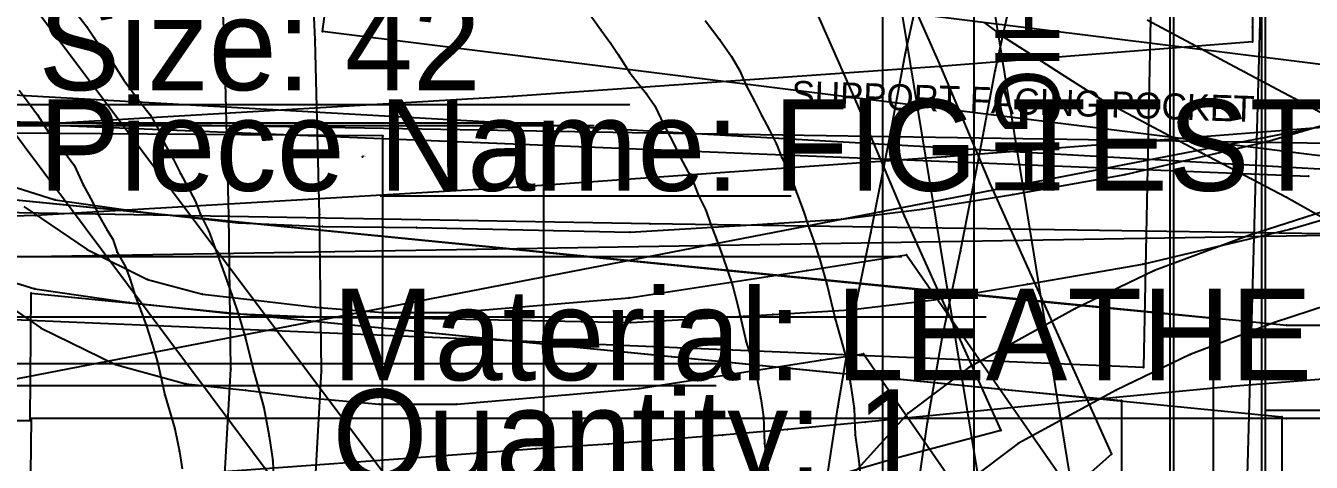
# Model space of a CAD drawing. Header units: metres. Extents: x -877 to 4284, y -561 to 1095.
# Drawn here: x -55.8 to 84.6, y -90.6 to -42.9 of the extents above; entities that cross this region are included whole.
import ezdxf

# ---------------------------------------------------------------- set-up
doc = ezdxf.new("R2010")
doc.units = ezdxf.units.M

# ---------------------------------------------------------------- blocks, each defined once
blk = doc.blocks.new('SHOULDER FRONT 1P')
at = {"layer": '1'}
blk.add_lwpolyline([(-18.9, 44.8), (-14.9, 70.5), (-11.7, 96.4), (-9.8, 119.5), (-8.7, 138.6), (-7.8, 154.6), (-8, 171.4), (-8.5, 190.3), (-9.5, 212.1)], dxfattribs=at)
at = {"layer": '14'}
blk.add_lwpolyline([(-9.1, 43.3), (-5, 69.1), (-1.8, 95.4), (0.1, 118.8), (1.2, 138.1), (2.1, 154.4), (1.9, 171.5), (1.4, 190.6), (0.9, 202)], dxfattribs=at)
at = {"layer": '2'}
for p in [(-7.8, 154.6), (-7.8, 154.6), (2.1, 154.4)]:
    blk.add_point(p, dxfattribs=at)
at = {"layer": '3'}
for p in [(-8.5, 190.3), (1.4, 190.6), (-8, 171.4), (1.9, 171.5)]:
    blk.add_point(p, dxfattribs=at)
at = {"layer": '4'}
blk.add_point((-7.8, 154.6, 2.5), dxfattribs=at)
at = {"layer": '84'}
blk.add_lwpolyline([(-18.9, 44.8), (-14.9, 70.5), (-11.7, 96.4), (-9.8, 119.5), (-8.7, 138.6), (-7.8, 154.6), (-8, 171.4), (-8.5, 190.3), (-9.5, 212.1)], dxfattribs=at)
at = {"layer": '87'}
blk.add_lwpolyline([(-9.1, 43.3), (-5, 69.1), (-1.8, 95.4), (0.1, 118.8), (1.2, 138.1), (2.1, 154.4), (1.9, 171.5), (1.4, 190.6), (0.9, 202)], dxfattribs=at)
at = {"layer": '1'}
for s, p in [('Material: LEATHER', (3.3, 153.4)), ('Quantity: 1', (3.3, 142.4))]:
    blk.add_text(s, height=10, dxfattribs=at).set_placement(p)
blk = doc.blocks.new('SIDE BK 2P')
at = {"layer": '1'}
blk.add_lwpolyline([(229.9, 31.4), (228.9, 16.9), (228.4, -0.3), (216.1, -0.4), (205.8, -0.5), (196.6, -1.1), (186, -2.4), (176.7, -4), (166.9, -7.2), (157.7, -10.7), (149.6, -14.6), (138.9, -20.4), (133.6, -24.4), (127.4, -31.4), (121.2, -38.2), (116.1, -47.6), (112.5, -56.2), (110.8, -63.6), (109.3, -68.1), (81.1, -63.5), (55.3, -59.8), (33.5, -57.2), (17.6, -55.6)], dxfattribs=at)
at = {"layer": '14'}
blk.add_lwpolyline([(220, 31.8), (219, 17.3), (218.8, 9.6), (216.1, 9.5), (205.5, 9.4), (195.7, 8.8), (184.6, 7.4), (174.3, 5.6), (164.1, 2.3), (153.8, -1.5), (145.1, -5.7), (133.5, -12.1), (126.9, -17.1), (120, -24.7), (113.2, -32.5), (107.1, -43.3), (103, -53.2), (102.2, -56.8), (82.6, -53.7), (56.6, -49.9), (34.3, -47.3), (18.5, -45.7)], dxfattribs=at)
at = {"layer": '2'}
for p in [(164.1, 2.3), (166.9, -7.2), (166.9, -7.2)]:
    blk.add_point(p, dxfattribs=at)
at = {"layer": '3'}
for p in [(153.8, -1.5), (145.1, -5.7), (157.7, -10.7), (133.5, -12.1), (149.6, -14.6), (126.9, -17.1), (138.9, -20.4)]:
    blk.add_point(p, dxfattribs=at)
at = {"layer": '4'}
blk.add_point((166.9, -7.2, 2.5), dxfattribs=at)
at = {"layer": '5'}
blk.add_line((126.2, 0), (-11.6, 0), dxfattribs=at)
at = {"layer": '7'}
blk.add_line((126.2, 0), (-11.6, 0), dxfattribs=at)
at = {"layer": '84'}
blk.add_lwpolyline([(229.9, 31.4), (228.9, 16.9), (228.4, -0.3), (216.1, -0.4), (205.8, -0.5), (196.6, -1.1), (186, -2.4), (176.7, -4), (166.9, -7.2), (157.7, -10.7), (149.6, -14.6), (138.9, -20.4), (133.6, -24.4), (127.4, -31.4), (121.2, -38.2), (116.1, -47.6), (112.5, -56.2), (110.8, -63.6), (109.3, -68.1), (81.1, -63.5), (55.3, -59.8), (33.5, -57.2), (17.6, -55.6)], dxfattribs=at)
at = {"layer": '87'}
blk.add_lwpolyline([(220, 31.8), (219, 17.3), (218.8, 9.6), (216.1, 9.5), (205.5, 9.4), (195.7, 8.8), (184.6, 7.4), (174.3, 5.6), (164.1, 2.3), (153.8, -1.5), (145.1, -5.7), (133.5, -12.1), (126.9, -17.1), (120, -24.7), (113.2, -32.5), (107.1, -43.3), (103, -53.2), (102.2, -56.8), (82.6, -53.7), (56.6, -49.9), (34.3, -47.3), (18.5, -45.7)], dxfattribs=at)
blk = doc.blocks.new('BK BTTM 2P_5')
at = {"layer": '5'}
blk.add_line((121.1, 0), (-6.6, 0), dxfattribs=at)
at = {"layer": '7'}
blk.add_line((121.1, 0), (-6.6, 0), dxfattribs=at)
blk = doc.blocks.new('SHOULDER FRNT 2P')
at = {"layer": '1'}
blk.add_lwpolyline([(-52, 73.1), (-20.8, 80.6), (0.2, 87.4), (19.1, 94.8), (34.1, 101.1), (44.9, 105.7), (52.9, 109), (65.8, 80.1), (78.4, 53.3), (88.7, 31), (96.1, 14.2), (101.5, 1.4), (114.8, -28.2), (107.1, -35), (93.6, -38.3), (81.4, -41.9), (70.8, -45.6), (61.9, -50.1), (53.9, -55.6), (46, -61.5), (-15.5, 20.9), (-27.3, 37.4), (-52, 73.1)], close=True, dxfattribs=at)
at = {"layer": '14'}
blk.add_lwpolyline([(-35.5, 66.7), (-18.1, 71), (3.5, 78), (22.8, 85.5), (38, 91.9), (47.8, 96.2), (56.8, 76), (69.4, 49.1), (79.6, 26.9), (86.9, 10.3), (92.2, -2.2), (102.7, -25.6), (91, -28.7), (78.4, -32.4), (66.9, -36.4), (56.9, -41.5), (48.2, -47.5), (-7.4, 26.7), (-19.1, 43.1), (-35.5, 66.7)], dxfattribs=at)
at = {"layer": '2'}
for p in [(101.5, 1.4), (101.5, 1.4), (92.2, -2.2), (102.7, -25.6), (114.8, -28.2)]:
    blk.add_point(p, dxfattribs=at)
at = {"layer": '3'}
for p in [(96.1, 14.2), (86.9, 10.3), (91, -28.7)]:
    blk.add_point(p, dxfattribs=at)
at = {"layer": '4'}
blk.add_point((101.5, 1.4, 2.5), dxfattribs=at)
at = {"layer": '5'}
blk.add_line((79.8, 0), (34.9, 0), dxfattribs=at)
at = {"layer": '7'}
blk.add_line((79.8, 0), (34.9, 0), dxfattribs=at)
at = {"layer": '84'}
blk.add_lwpolyline([(-52, 73.1), (-20.8, 80.6), (0.2, 87.4), (19.1, 94.8), (34.1, 101.1), (44.9, 105.7), (52.9, 109), (65.8, 80.1), (78.4, 53.3), (88.7, 31), (96.1, 14.2), (101.5, 1.4), (114.8, -28.2), (107.1, -35), (93.6, -38.3), (81.4, -41.9), (70.8, -45.6), (61.9, -50.1), (53.9, -55.6), (46, -61.5), (-15.5, 20.9), (-27.3, 37.4), (-52, 73.1)], close=True, dxfattribs=at)
at = {"layer": '87'}
blk.add_lwpolyline([(-35.5, 66.7), (-18.1, 71), (3.5, 78), (22.8, 85.5), (38, 91.9), (47.8, 96.2), (56.8, 76), (69.4, 49.1), (79.6, 26.9), (86.9, 10.3), (92.2, -2.2), (102.7, -25.6), (91, -28.7), (78.4, -32.4), (66.9, -36.4), (56.9, -41.5), (48.2, -47.5), (-7.4, 26.7), (-19.1, 43.1), (-35.5, 66.7)], dxfattribs=at)
blk = doc.blocks.new('FRONT RIGHT 1P')
at = {"layer": '1'}
blk.add_lwpolyline([(83.4, 82.6), (90.3, 77.9), (96.9, 74.6), (102.9, 73), (108.4, 72.4), (115.2, 71.6), (122.6, 71), (130.3, 71), (149.5, 72.6), (168.9, 75.6), (179.8, 77.3), (199.6, 48.8), (211.2, 32.6), (271.5, -48.2)], dxfattribs=at)
at = {"layer": '14'}
blk.add_lwpolyline([(77.4, 74.7), (85.3, 69.3), (93.4, 65.3), (101.1, 63.2), (107.6, 62.5), (114.2, 61.7), (122.2, 61), (130.7, 61), (150.6, 62.7), (170.4, 65.8), (175.1, 66.5), (191.4, 43), (203.1, 26.7), (258.5, -47.4)], dxfattribs=at)
at = {"layer": '2'}
for p in [(179.8, 77.3), (108.4, 72.4), (108.4, 72.4), (130.3, 71), (130.3, 71), (175.1, 66.5), (107.6, 62.5), (130.7, 61)]:
    blk.add_point(p, dxfattribs=at)
at = {"layer": '3'}
for p in [(90.3, 77.9), (96.9, 74.6), (168.9, 75.6), (102.9, 73), (149.5, 72.6), (115.2, 71.6), (122.6, 71), (85.3, 69.3), (93.4, 65.3), (170.4, 65.8), (101.1, 63.2), (150.6, 62.7), (114.2, 61.7), (122.2, 61)]:
    blk.add_point(p, dxfattribs=at)
at = {"layer": '4'}
for p in [(108.4, 72.4, 2.5), (130.3, 71, 2.5)]:
    blk.add_point(p, dxfattribs=at)
at = {"layer": '84'}
blk.add_lwpolyline([(83.4, 82.6), (90.3, 77.9), (96.9, 74.6), (102.9, 73), (108.4, 72.4), (115.2, 71.6), (122.6, 71), (130.3, 71), (149.5, 72.6), (168.9, 75.6), (179.8, 77.3), (199.6, 48.8), (211.2, 32.6), (271.5, -48.2)], dxfattribs=at)
at = {"layer": '87'}
blk.add_lwpolyline([(77.4, 74.7), (85.3, 69.3), (93.4, 65.3), (101.1, 63.2), (107.6, 62.5), (114.2, 61.7), (122.2, 61), (130.7, 61), (150.6, 62.7), (170.4, 65.8), (175.1, 66.5), (191.4, 43), (203.1, 26.7), (258.5, -47.4)], dxfattribs=at)
blk = doc.blocks.new('FRONT BTTM RIGHT 1P')
at = {"layer": '8'}
blk.add_lwpolyline([(171.8, 85.9), (-8.1, 96.1), (-14.6, -82), (166.7, -85), (171.8, 85.9)], dxfattribs=at)
at = {"layer": '85'}
blk.add_lwpolyline([(171.8, 85.9), (-8.1, 96.1), (-14.6, -82), (166.7, -85), (171.8, 85.9)], dxfattribs=at)
blk = doc.blocks.new('FACING INSIDE 2P')
at = {"layer": '1'}
blk.add_lwpolyline([(295.7, 73.9), (283.5, 70.3), (272.9, 66.6), (264, 62.4), (256.1, 56.6), (248.4, 48.5), (241.1, 38.4), (235.3, 27.5), (231, 16.3), (228.7, 6), (228, -2.6), (227.9, -9.8), (229.5, -20.8), (184.6, -24.3), (137.9, -27.6), (85.2, -30.7), (21.9, -32.5)], dxfattribs=at)
at = {"layer": '14'}
blk.add_lwpolyline([(304.7, 85.7), (293.1, 83.5), (280.5, 79.7), (269.2, 75.8), (258.9, 70.9), (249.5, 64), (240.7, 54.8), (232.6, 43.6), (226.2, 31.5), (221.5, 19.1), (218.9, 7.4), (218.1, -2.1), (218.1, -10.1), (218.1, -11.7), (183.9, -14.4), (137.3, -17.7), (84.8, -20.8), (21.8, -22.6), (-54.2, -22.9), (-128, -22.9), (-121, 17.8), (-116.5, 44.1)], dxfattribs=at)
at = {"layer": '2'}
for p in [(218.1, -10.1), (218.1, -11.7)]:
    blk.add_point(p, dxfattribs=at)
at = {"layer": '3'}
for p in [(183.9, -14.4), (137.3, -17.7), (84.8, -20.8), (184.6, -24.3), (137.9, -27.6), (85.2, -30.7)]:
    blk.add_point(p, dxfattribs=at)
at = {"layer": '84'}
blk.add_lwpolyline([(295.7, 73.9), (283.5, 70.3), (272.9, 66.6), (264, 62.4), (256.1, 56.6), (248.4, 48.5), (241.1, 38.4), (235.3, 27.5), (231, 16.3), (228.7, 6), (228, -2.6), (227.9, -9.8), (229.5, -20.8), (184.6, -24.3), (137.9, -27.6), (85.2, -30.7), (21.9, -32.5)], dxfattribs=at)
at = {"layer": '87'}
blk.add_lwpolyline([(304.7, 85.7), (293.1, 83.5), (280.5, 79.7), (269.2, 75.8), (258.9, 70.9), (249.5, 64), (240.7, 54.8), (232.6, 43.6), (226.2, 31.5), (221.5, 19.1), (218.9, 7.4), (218.1, -2.1), (218.1, -10.1), (218.1, -11.7), (183.9, -14.4), (137.3, -17.7), (84.8, -20.8), (21.8, -22.6), (-54.2, -22.9), (-128, -22.9), (-121, 17.8), (-116.5, 44.1)], dxfattribs=at)
blk = doc.blocks.new('BTTM FCNG INSD 2P')
at = {"layer": '1'}
blk.add_lwpolyline([(200.8, -33.2), (180.9, -32.6), (95, -31.3), (19.8, -30), (-46.5, -29.1), (-82.6, -28.8), (-80.4, 54), (6.8, 54), (93.8, 54), (119.2, 54), (216, 54.2), (209.3, 16.1), (200.8, -33.2)], close=True, dxfattribs=at)
at = {"layer": '14'}
blk.add_lwpolyline([(192.5, -23), (181.1, -22.7), (95.1, -21.4), (19.9, -20.1), (-37.4, -19.4), (-35.8, 44), (6.8, 44), (93.8, 44), (119.2, 44), (204.1, 44.2), (199.5, 17.7), (192.5, -23)], dxfattribs=at)
at = {"layer": '3'}
for p in [(95.1, -21.4), (95, -31.3)]:
    blk.add_point(p, dxfattribs=at)
at = {"layer": '84'}
blk.add_lwpolyline([(200.8, -33.2), (180.9, -32.6), (95, -31.3), (19.8, -30), (-46.5, -29.1), (-82.6, -28.8), (-80.4, 54), (6.8, 54), (93.8, 54), (119.2, 54), (216, 54.2), (209.3, 16.1), (200.8, -33.2)], close=True, dxfattribs=at)
at = {"layer": '87'}
blk.add_lwpolyline([(192.5, -23), (181.1, -22.7), (95.1, -21.4), (19.9, -20.1), (-37.4, -19.4), (-35.8, 44), (6.8, 44), (93.8, 44), (119.2, 44), (204.1, 44.2), (199.5, 17.7), (192.5, -23)], dxfattribs=at)
blk = doc.blocks.new('HIGHT POCKET 2P')
at = {"layer": '1'}
blk.add_lwpolyline([(122.5, 41.3), (152.4, 41.3), (152.5, -101.1), (122.6, -101), (-25.8, -116.9), (-25.7, -101.9), (-40.6, -101.8), (-39.4, 40.9), (-24.5, 40.8), (-24.4, 55.8), (122.5, 41.3)], close=True, dxfattribs=at)
at = {"layer": '14'}
blk.add_lwpolyline([(-15.8, -92.1), (-30.6, -92), (-29.6, 30.9), (-14.7, 30.9), (-14.6, 44.8), (122, 31.3), (122.3, -91.2), (-15.8, -105.8), (-15.8, -92.1)], dxfattribs=at)
at = {"layer": '2'}
for p in [(-14.6, 44.8), (122.5, 41.3), (122.5, 41.3), (122.5, 41.3), (-14.7, 30.9), (-14.6, 31.1), (122, 31.3), (122.5, 31.1)]:
    blk.add_point(p, dxfattribs=at)
at = {"layer": '4'}
blk.add_point((122.5, 41.3, 2.5), dxfattribs=at)
at = {"layer": '8'}
blk.add_lwpolyline([(122.5, 31.1), (-14.6, 31.1), (-16.1, -92), (122.6, -91.1)], dxfattribs=at)
at = {"layer": '84'}
blk.add_lwpolyline([(122.5, 41.3), (152.4, 41.3), (152.5, -101.1), (122.6, -101), (-25.8, -116.9), (-25.7, -101.9), (-40.6, -101.8), (-39.4, 40.9), (-24.5, 40.8), (-24.4, 55.8), (122.5, 41.3)], close=True, dxfattribs=at)
at = {"layer": '85'}
blk.add_lwpolyline([(122.5, 31.1), (-14.6, 31.1), (-16.1, -92), (122.6, -91.1)], dxfattribs=at)
at = {"layer": '87'}
blk.add_lwpolyline([(-15.8, -92.1), (-30.6, -92), (-29.6, 30.9), (-14.7, 30.9), (-14.6, 44.8), (122, 31.3), (122.3, -91.2), (-15.8, -105.8), (-15.8, -92.1)], dxfattribs=at)
blk = doc.blocks.new('LINING HIGH POCKET 2P')
at = {"layer": '1'}
blk.add_lwpolyline([(114.5, -101.8), (92.7, -104.2), (-25.8, -116.9), (-25.7, -101.9), (-40.6, -101.8), (-39.4, 40.9), (-24.5, 40.8), (-24.4, 55.8), (92.6, 44.2), (114.5, 42.1), (114.5, -101.8)], close=True, dxfattribs=at)
at = {"layer": '14'}
blk.add_lwpolyline([(-15.8, -92.1), (-30.6, -92), (-29.6, 30.9), (-14.7, 30.9), (-14.6, 44.8), (91.7, 34.3), (104.5, 33.1), (104.5, -92.8), (91.7, -94.3), (-15.8, -105.8), (-15.8, -92.1)], dxfattribs=at)
at = {"layer": '2'}
for p in [(-14.6, 44.8), (92.6, 44.2), (114.5, 42.1), (91.7, 34.3), (104.5, 33.1), (-14.7, 30.9), (-14.6, 31.1), (103.1, 31.1)]:
    blk.add_point(p, dxfattribs=at)
at = {"layer": '8'}
blk.add_lwpolyline([(103.1, 31.1), (-14.6, 31.1), (-16.1, -92), (102.8, -91.2)], dxfattribs=at)
at = {"layer": '84'}
blk.add_lwpolyline([(114.5, -101.8), (92.7, -104.2), (-25.8, -116.9), (-25.7, -101.9), (-40.6, -101.8), (-39.4, 40.9), (-24.5, 40.8), (-24.4, 55.8), (92.6, 44.2), (114.5, 42.1), (114.5, -101.8)], close=True, dxfattribs=at)
at = {"layer": '85'}
blk.add_lwpolyline([(103.1, 31.1), (-14.6, 31.1), (-16.1, -92), (102.8, -91.2)], dxfattribs=at)
at = {"layer": '87'}
blk.add_lwpolyline([(-15.8, -92.1), (-30.6, -92), (-29.6, 30.9), (-14.7, 30.9), (-14.6, 44.8), (91.7, 34.3), (104.5, 33.1), (104.5, -92.8), (91.7, -94.3), (-15.8, -105.8), (-15.8, -92.1)], dxfattribs=at)
blk = doc.blocks.new('LINING POCKET 2P')
at = {"layer": '14'}
blk.add_lwpolyline([(140.3, 86.5), (135.5, -85.5), (-36, -96.2), (-35.6, -82.2), (-50.4, -81.8), (-44.6, 96.6), (-29.6, 96.1), (-9.7, 94.9), (130, 87), (140.3, 86.5)], dxfattribs=at)
at = {"layer": '87'}
blk.add_lwpolyline([(140.3, 86.5), (135.5, -85.5), (-36, -96.2), (-35.6, -82.2), (-50.4, -81.8), (-44.6, 96.6), (-29.6, 96.1), (-9.7, 94.9), (130, 87), (140.3, 86.5)], dxfattribs=at)
blk = doc.blocks.new('LINING SIDE POCKET 2P')
at = {"layer": '14'}
blk.add_lwpolyline([(140.3, 86.5), (135.5, -85.5), (-36, -96.2), (-35.6, -82.2), (-50.4, -81.8), (-44.6, 96.6), (-29.6, 96.1), (-9.7, 94.9), (130, 87), (140.3, 86.5)], dxfattribs=at)
at = {"layer": '2'}
blk.add_point((145, 47.5), dxfattribs=at)
at = {"layer": '8'}
blk.add_lwpolyline([(-22.5, 54.3), (145, 47.5)], dxfattribs=at)
at = {"layer": '85'}
blk.add_lwpolyline([(-22.5, 54.3), (145, 47.5)], dxfattribs=at)
at = {"layer": '87'}
blk.add_lwpolyline([(140.3, 86.5), (135.5, -85.5), (-36, -96.2), (-35.6, -82.2), (-50.4, -81.8), (-44.6, 96.6), (-29.6, 96.1), (-9.7, 94.9), (130, 87), (140.3, 86.5)], dxfattribs=at)
at = {"layer": '15'}
blk.add_text('SUPPORT FACING POCKET', height=2.8492, rotation=358.0845, dxfattribs=at).set_placement((88.5, 55.1))
blk = doc.blocks.new('SIDE PKT FACE 2P')
at = {"layer": '1'}
blk.add_lwpolyline([(-61.8, -32.1), (-60.2, 27.7), (-30.3, 26.8), (109.3, 20.7), (129.3, 19.8), (128.1, -40.1), (-61.8, -32.1)], close=True, dxfattribs=at)
at = {"layer": '2'}
blk.add_point((128.1, -40.1), dxfattribs=at)
at = {"layer": '84'}
blk.add_lwpolyline([(-61.8, -32.1), (-60.2, 27.7), (-30.3, 26.8), (109.3, 20.7), (129.3, 19.8), (128.1, -40.1), (-61.8, -32.1)], close=True, dxfattribs=at)
at = {"layer": '15'}
blk.add_text('HIGH', height=7, rotation=270, dxfattribs=at).set_placement((111.9, 1.9))
blk = doc.blocks.new('UP SLEEVE 2P')
at = {"layer": '1'}
blk.add_lwpolyline([(297.9, 87.5), (299.5, 85.4), (300.8, 83.6), (301.7, 82), (302.4, 80.4), (303.3, 78.7), (304.1, 77.1), (304.9, 75.6), (305.7, 74), (306.3, 72.5), (307.2, 70.7), (307.9, 68.7), (308.6, 66.8), (309.2, 65), (309.8, 63.3), (310.4, 61.5), (311.2, 58.7), (312.1, 54.9), (313.2, 51), (313.8, 47.8), (314.2, 45.1), (314.3, 42.2), (314.7, 39.4), (314.9, 37.1)], dxfattribs=at)
at = {"layer": '14'}
blk.add_lwpolyline([(285.1, 88.5), (286.5, 86.5), (287.6, 85), (288.4, 83.8), (289.7, 81.8), (291.5, 79.5), (292.4, 78.2), (293.4, 76.1), (294.4, 74.2), (295.2, 72.5), (296, 71), (296.6, 69.9), (297.2, 68.4), (298, 66.8), (298.5, 65.3), (299.2, 63.5), (299.8, 61.8), (300.4, 60.1), (300.9, 58.6), (301.5, 56.2), (302.4, 52.4), (303.5, 48.7), (304, 46.2), (304.3, 44.2), (304.4, 41.3), (304.8, 38.3)], dxfattribs=at)
at = {"layer": '3'}
for p in [(286.5, 86.5), (287.6, 85), (299.5, 85.4), (288.4, 83.8), (300.8, 83.6), (289.7, 81.8), (301.7, 82), (302.4, 80.4), (291.5, 79.5), (303.3, 78.7), (292.4, 78.2), (293.4, 76.1), (304.1, 77.1), (304.9, 75.6), (294.4, 74.2), (305.7, 74), (295.2, 72.5), (306.3, 72.5), (296, 71), (307.2, 70.7), (296.6, 69.9), (297.2, 68.4), (307.9, 68.7), (298, 66.8), (308.6, 66.8), (298.5, 65.3), (309.2, 65), (299.2, 63.5), (309.8, 63.3), (299.8, 61.8), (310.4, 61.5), (300.4, 60.1), (300.9, 58.6), (311.2, 58.7), (301.5, 56.2), (312.1, 54.9), (302.4, 52.4), (313.2, 51), (303.5, 48.7), (313.8, 47.8), (304, 46.2), (314.2, 45.1), (304.3, 44.2), (314.3, 42.2), (304.4, 41.3), (314.7, 39.4)]:
    blk.add_point(p, dxfattribs=at)
at = {"layer": '84'}
blk.add_lwpolyline([(297.9, 87.5), (299.5, 85.4), (300.8, 83.6), (301.7, 82), (302.4, 80.4), (303.3, 78.7), (304.1, 77.1), (304.9, 75.6), (305.7, 74), (306.3, 72.5), (307.2, 70.7), (307.9, 68.7), (308.6, 66.8), (309.2, 65), (309.8, 63.3), (310.4, 61.5), (311.2, 58.7), (312.1, 54.9), (313.2, 51), (313.8, 47.8), (314.2, 45.1), (314.3, 42.2), (314.7, 39.4), (314.9, 37.1)], dxfattribs=at)
at = {"layer": '87'}
blk.add_lwpolyline([(285.1, 88.5), (286.5, 86.5), (287.6, 85), (288.4, 83.8), (289.7, 81.8), (291.5, 79.5), (292.4, 78.2), (293.4, 76.1), (294.4, 74.2), (295.2, 72.5), (296, 71), (296.6, 69.9), (297.2, 68.4), (298, 66.8), (298.5, 65.3), (299.2, 63.5), (299.8, 61.8), (300.4, 60.1), (300.9, 58.6), (301.5, 56.2), (302.4, 52.4), (303.5, 48.7), (304, 46.2), (304.3, 44.2), (304.4, 41.3), (304.8, 38.3)], dxfattribs=at)
blk = doc.blocks.new('TRIMMING VENT UP SLV 2P')
at = {"layer": '1'}
blk.add_lwpolyline([(-30.5, -42), (-39.4, 6.5), (-9.2, 12.3), (12.9, 16.6), (62.9, 26.5), (82.5, 30.3), (109.3, 35.4), (140.4, 41.2), (149.9, -7.1), (-30.5, -42)], close=True, dxfattribs=at)
at = {"layer": '84'}
blk.add_lwpolyline([(-30.5, -42), (-39.4, 6.5), (-9.2, 12.3), (12.9, 16.6), (62.9, 26.5), (82.5, 30.3), (109.3, 35.4), (140.4, 41.2), (149.9, -7.1), (-30.5, -42)], close=True, dxfattribs=at)
blk = doc.blocks.new('UNDER SLEEVE 2P')
at = {"layer": '1'}
blk.add_lwpolyline([(176, 11.6), (186.6, 5.9), (192.1, 3), (196, 0.9)], dxfattribs=at)
at = {"layer": '14'}
for points in [[(158.2, 11.3), (160.2, 9.8), (163.3, 7.8), (166.6, 5.7), (171, 2.9), (181.9, -2.9), (187.4, -5.8), (191.2, -7.8), (195.3, -10.1)], [(195.2, -27.7), (185.2, -28.5), (172.6, -29.7), (145.2, -32.4), (136.7, -33.2), (129.6, -33.8), (123, -34.3), (117.1, -34.8), (109.2, -35.3), (98.7, -36.1), (54.5, -39.3), (40.2, -40.5)]]:
    blk.add_lwpolyline(points, dxfattribs=at)
at = {"layer": '2'}
for p in [(171, 2.9), (98.7, -36.1)]:
    blk.add_point(p, dxfattribs=at)
at = {"layer": '3'}
for p in [(160.2, 9.8), (163.3, 7.8), (166.6, 5.7), (186.6, 5.9), (192.1, 3), (181.9, -2.9), (187.4, -5.8), (191.2, -7.8), (185.2, -28.5), (172.6, -29.7), (136.7, -33.2), (145.2, -32.4), (117.1, -34.8), (123, -34.3), (129.6, -33.8), (109.2, -35.3)]:
    blk.add_point(p, dxfattribs=at)
at = {"layer": '5'}
blk.add_line((115.6, 0), (-1.1, 0), dxfattribs=at)
at = {"layer": '7'}
blk.add_line((119.5, 2.3), (-8.7, 2.3), dxfattribs=at)
at = {"layer": '84'}
blk.add_lwpolyline([(176, 11.6), (186.6, 5.9), (192.1, 3), (196, 0.9)], dxfattribs=at)
at = {"layer": '87'}
for points in [[(158.2, 11.3), (160.2, 9.8), (163.3, 7.8), (166.6, 5.7), (171, 2.9), (181.9, -2.9), (187.4, -5.8), (191.2, -7.8), (195.3, -10.1)], [(195.2, -27.7), (185.2, -28.5), (172.6, -29.7), (145.2, -32.4), (136.7, -33.2), (129.6, -33.8), (123, -34.3), (117.1, -34.8), (109.2, -35.3), (98.7, -36.1), (54.5, -39.3), (40.2, -40.5)]]:
    blk.add_lwpolyline(points, dxfattribs=at)
blk = doc.blocks.new('UNDR SLV 2P')
at = {"layer": '1'}
blk.add_lwpolyline([(136.2, 63.2), (151.1, -28.8), (159.4, -79.8), (159.4, -79.8), (153.4, -79.7), (149, -79.6), (145.3, -79.4), (141.6, -79.2), (137.9, -79.2), (134, -78.9), (129.7, -78.6), (125.1, -78.1), (119.9, -77.6), (112.9, -77), (88.7, -74.5), (55.6, -71.2), (43.3, -69.8), (44.6, -59.8), (-90.2, -42.4)], dxfattribs=at)
at = {"layer": '14'}
blk.add_lwpolyline([(31.7, 53.9), (44.8, 53.6), (59.1, 53), (72.4, 52.7), (83.6, 52.5), (93.4, 52.3), (103.4, 52.3), (114.2, 52.6), (125.4, 53), (127.7, 53), (141.3, -30), (147.7, -69.7)], dxfattribs=at)
at = {"layer": '5'}
blk.add_line((110, 0), (4.6, 0), dxfattribs=at)
at = {"layer": '7'}
blk.add_line((109.8, -2.4), (-1, -2.4), dxfattribs=at)
at = {"layer": '84'}
blk.add_lwpolyline([(136.2, 63.2), (151.1, -28.8), (159.4, -79.8), (159.4, -79.8), (153.4, -79.7), (149, -79.6), (145.3, -79.4), (141.6, -79.2), (137.9, -79.2), (134, -78.9), (129.7, -78.6), (125.1, -78.1), (119.9, -77.6), (112.9, -77), (88.7, -74.5), (55.6, -71.2), (43.3, -69.8), (44.6, -59.8), (-90.2, -42.4)], dxfattribs=at)
at = {"layer": '87'}
blk.add_lwpolyline([(31.7, 53.9), (44.8, 53.6), (59.1, 53), (72.4, 52.7), (83.6, 52.5), (93.4, 52.3), (103.4, 52.3), (114.2, 52.6), (125.4, 53), (127.7, 53), (141.3, -30), (147.7, -69.7)], dxfattribs=at)
blk = doc.blocks.new('TRIMMING VENT UNDR SLV 2P')
at = {"layer": '1'}
blk.add_lwpolyline([(176.8, 17.3), (170.4, -38), (139.3, -34.5), (127.3, -32.8), (128.8, -23), (-11.7, -5.5), (-5.8, 37.9), (176.8, 17.3)], close=True, dxfattribs=at)
at = {"layer": '14'}
blk.add_lwpolyline([(165.7, 8.6), (161.7, -26.9), (140.1, -24.6), (138.6, -24.5), (140.1, -14.4), (-0.4, 3.1), (2.7, 26.9), (165.7, 8.6)], dxfattribs=at)
at = {"layer": '2'}
blk.add_point((-11.7, -5.5), dxfattribs=at)
at = {"layer": '84'}
blk.add_lwpolyline([(176.8, 17.3), (170.4, -38), (139.3, -34.5), (127.3, -32.8), (128.8, -23), (-11.7, -5.5), (-5.8, 37.9), (176.8, 17.3)], close=True, dxfattribs=at)
at = {"layer": '87'}
blk.add_lwpolyline([(165.7, 8.6), (161.7, -26.9), (140.1, -24.6), (138.6, -24.5), (140.1, -14.4), (-0.4, 3.1), (2.7, 26.9), (165.7, 8.6)], dxfattribs=at)
blk = doc.blocks.new('UP WRIST 2P')
at = {"layer": '1'}
blk.add_lwpolyline([(92.6, 249.1), (92.6, 207), (92.6, 26.5), (92.6, -66.1), (92.6, -97.7), (18.9, -97.7), (18.9, 249.1), (92.6, 249.1)], close=True, dxfattribs=at)
at = {"layer": '14'}
blk.add_lwpolyline([(82.6, 239.1), (82.6, 207), (82.6, 26.5), (82.6, -66.1), (82.6, -87.7), (28.9, -87.7), (28.9, 239.1), (82.6, 239.1)], dxfattribs=at)
at = {"layer": '84'}
blk.add_lwpolyline([(92.6, 249.1), (92.6, 207), (92.6, 26.5), (92.6, -66.1), (92.6, -97.7), (18.9, -97.7), (18.9, 249.1), (92.6, 249.1)], close=True, dxfattribs=at)
at = {"layer": '87'}
blk.add_lwpolyline([(82.6, 239.1), (82.6, 207), (82.6, 26.5), (82.6, -66.1), (82.6, -87.7), (28.9, -87.7), (28.9, 239.1), (82.6, 239.1)], dxfattribs=at)
blk = doc.blocks.new('VELLUTO UNDER WRIST 2P')
at = {"layer": '1'}
blk.add_lwpolyline([(92.6, 249.1), (92.6, 207), (92.6, 26.5), (92.6, -66.1), (92.6, -97.7), (18.9, -97.7), (18.9, 249.1), (92.6, 249.1)], close=True, dxfattribs=at)
at = {"layer": '14'}
blk.add_lwpolyline([(82.6, 239.1), (82.6, 207), (82.6, 26.5), (82.6, -66.1), (82.6, -87.7), (28.9, -87.7), (28.9, 239.1), (82.6, 239.1)], dxfattribs=at)
at = {"layer": '84'}
blk.add_lwpolyline([(92.6, 249.1), (92.6, 207), (92.6, 26.5), (92.6, -66.1), (92.6, -97.7), (18.9, -97.7), (18.9, 249.1), (92.6, 249.1)], close=True, dxfattribs=at)
at = {"layer": '87'}
blk.add_lwpolyline([(82.6, 239.1), (82.6, 207), (82.6, 26.5), (82.6, -66.1), (82.6, -87.7), (28.9, -87.7), (28.9, 239.1), (82.6, 239.1)], dxfattribs=at)
blk = doc.blocks.new('OUTSIDE COLLAR 1P')
at = {"layer": '1'}
blk.add_lwpolyline([(12.8, 73.7), (12.9, 78.6), (13.2, 85.1), (13.9, 99.8), (14.2, 106.4), (14.2, 111.3), (14.6, 116.9), (14.9, 122.8), (15.3, 127.9), (15.6, 132), (15.8, 135.7), (16.2, 140.6), (17.1, 147.7), (18.1, 156.9), (19.4, 167), (20.9, 176.8), (22.5, 186.2), (24.5, 195.9), (26.5, 206), (28.3, 215.6), (30.3, 224.6)], dxfattribs=at)
at = {"layer": '14'}
blk.add_lwpolyline([(22.7, 73.4), (22.8, 78.3), (23.1, 84.7), (23.8, 99.4), (24.2, 106.2), (24.2, 110.9), (24.5, 116.3), (24.8, 122.2), (25.2, 127.2), (25.5, 131.4), (25.7, 135), (26.1, 139.6), (27, 146.6), (28, 155.8), (29.3, 165.6), (30.7, 175.2), (32.3, 184.4), (34.3, 193.9), (36.3, 204.1), (38.1, 213.6), (40, 222.4)], dxfattribs=at)
at = {"layer": '3'}
for p in [(28.3, 215.6), (38.1, 213.6), (26.5, 206), (36.3, 204.1), (24.5, 195.9), (34.3, 193.9), (22.5, 186.2), (32.3, 184.4), (20.9, 176.8), (30.7, 175.2)]:
    blk.add_point(p, dxfattribs=at)
at = {"layer": '84'}
blk.add_lwpolyline([(12.8, 73.7), (12.9, 78.6), (13.2, 85.1), (13.9, 99.8), (14.2, 106.4), (14.2, 111.3), (14.6, 116.9), (14.9, 122.8), (15.3, 127.9), (15.6, 132), (15.8, 135.7), (16.2, 140.6), (17.1, 147.7), (18.1, 156.9), (19.4, 167), (20.9, 176.8), (22.5, 186.2), (24.5, 195.9), (26.5, 206), (28.3, 215.6), (30.3, 224.6)], dxfattribs=at)
at = {"layer": '87'}
blk.add_lwpolyline([(22.7, 73.4), (22.8, 78.3), (23.1, 84.7), (23.8, 99.4), (24.2, 106.2), (24.2, 110.9), (24.5, 116.3), (24.8, 122.2), (25.2, 127.2), (25.5, 131.4), (25.7, 135), (26.1, 139.6), (27, 146.6), (28, 155.8), (29.3, 165.6), (30.7, 175.2), (32.3, 184.4), (34.3, 193.9), (36.3, 204.1), (38.1, 213.6), (40, 222.4)], dxfattribs=at)
blk = doc.blocks.new('VELLUTO INSIDE COLLAR 1P')
at = {"layer": '1'}
blk.add_lwpolyline([(12.8, 73.7), (12.9, 78.6), (13.2, 85.1), (13.9, 99.8), (14.2, 106.4), (14.2, 111.3), (14.6, 116.9), (14.9, 122.8), (15.3, 127.9), (15.6, 132), (15.8, 135.7), (16.2, 140.6), (17.1, 147.7), (18.1, 156.9), (19.4, 167), (20.9, 176.8), (22.5, 186.2), (24.5, 195.9), (26.5, 206), (28.3, 215.6), (30.3, 224.6)], dxfattribs=at)
at = {"layer": '14'}
blk.add_lwpolyline([(22.7, 73.4), (22.8, 78.3), (23.1, 84.7), (23.8, 99.4), (24.2, 106.2), (24.2, 110.9), (24.5, 116.3), (24.8, 122.2), (25.2, 127.2), (25.5, 131.4), (25.7, 135), (26.1, 139.6), (27, 146.6), (28, 155.8), (29.3, 165.6), (30.7, 175.2), (32.3, 184.4), (34.3, 193.9), (36.3, 204.1), (38.1, 213.6), (40, 222.4)], dxfattribs=at)
at = {"layer": '3'}
for p in [(28.3, 215.6), (38.1, 213.6), (26.5, 206), (36.3, 204.1), (24.5, 195.9), (34.3, 193.9), (22.5, 186.2), (32.3, 184.4), (20.9, 176.8), (30.7, 175.2)]:
    blk.add_point(p, dxfattribs=at)
at = {"layer": '84'}
blk.add_lwpolyline([(12.8, 73.7), (12.9, 78.6), (13.2, 85.1), (13.9, 99.8), (14.2, 106.4), (14.2, 111.3), (14.6, 116.9), (14.9, 122.8), (15.3, 127.9), (15.6, 132), (15.8, 135.7), (16.2, 140.6), (17.1, 147.7), (18.1, 156.9), (19.4, 167), (20.9, 176.8), (22.5, 186.2), (24.5, 195.9), (26.5, 206), (28.3, 215.6), (30.3, 224.6)], dxfattribs=at)
at = {"layer": '87'}
blk.add_lwpolyline([(22.7, 73.4), (22.8, 78.3), (23.1, 84.7), (23.8, 99.4), (24.2, 106.2), (24.2, 110.9), (24.5, 116.3), (24.8, 122.2), (25.2, 127.2), (25.5, 131.4), (25.7, 135), (26.1, 139.6), (27, 146.6), (28, 155.8), (29.3, 165.6), (30.7, 175.2), (32.3, 184.4), (34.3, 193.9), (36.3, 204.1), (38.1, 213.6), (40, 222.4)], dxfattribs=at)
blk = doc.blocks.new('LINING BACK 1P')
at = {"layer": '1'}
blk.add_lwpolyline([(208.2, 221.5), (218, 218.4), (227.3, 217.1), (238, 215.9), (247.2, 215.5), (257.5, 215.4), (280.8, 214.9), (295.9, 215.8), (303.9, 216.3), (312.7, 217.4), (322.6, 219), (334.9, 221.2), (350.4, 224.8), (369.1, 230.3), (390, 237.3), (392, 230.7), (395.5, 221.1), (400.6, 207.8), (406.1, 188.7), (414.8, 161.3), (437.8, 92.3)], dxfattribs=at)
at = {"layer": '14'}
blk.add_lwpolyline([(205.1, 212), (215.8, 208.7), (226.1, 207.2), (237.2, 206), (247, 205.6), (257.4, 205.5), (280.9, 205), (296.4, 205.9), (304.8, 206.4), (314, 207.5), (324.2, 209.2), (336.8, 211.4), (352.9, 215.2), (372, 220.8), (383.6, 224.7), (386.2, 217.6), (391, 205), (396.5, 185.8), (405.3, 158.2), (426.6, 94.5)], dxfattribs=at)
at = {"layer": '2'}
for p in [(295.9, 215.8), (295.9, 215.8), (296.4, 205.9)]:
    blk.add_point(p, dxfattribs=at)
at = {"layer": '3'}
for p in [(350.4, 224.8), (334.9, 221.2), (218, 218.4), (322.6, 219), (227.3, 217.1), (303.9, 216.3), (312.7, 217.4), (238, 215.9), (247.2, 215.5), (257.5, 215.4), (280.8, 214.9), (352.9, 215.2), (336.8, 211.4), (215.8, 208.7), (324.2, 209.2), (226.1, 207.2), (314, 207.5), (237.2, 206), (247, 205.6), (257.4, 205.5), (304.8, 206.4), (280.9, 205)]:
    blk.add_point(p, dxfattribs=at)
at = {"layer": '4'}
blk.add_point((295.9, 215.8, 2.5), dxfattribs=at)
at = {"layer": '84'}
blk.add_lwpolyline([(208.2, 221.5), (218, 218.4), (227.3, 217.1), (238, 215.9), (247.2, 215.5), (257.5, 215.4), (280.8, 214.9), (295.9, 215.8), (303.9, 216.3), (312.7, 217.4), (322.6, 219), (334.9, 221.2), (350.4, 224.8), (369.1, 230.3), (390, 237.3), (392, 230.7), (395.5, 221.1), (400.6, 207.8), (406.1, 188.7), (414.8, 161.3), (437.8, 92.3)], dxfattribs=at)
at = {"layer": '87'}
blk.add_lwpolyline([(205.1, 212), (215.8, 208.7), (226.1, 207.2), (237.2, 206), (247, 205.6), (257.4, 205.5), (280.9, 205), (296.4, 205.9), (304.8, 206.4), (314, 207.5), (324.2, 209.2), (336.8, 211.4), (352.9, 215.2), (372, 220.8), (383.6, 224.7), (386.2, 217.6), (391, 205), (396.5, 185.8), (405.3, 158.2), (426.6, 94.5)], dxfattribs=at)
blk = doc.blocks.new('LINING UP SLEEVE 2P')
at = {"layer": '1'}
blk.add_lwpolyline([(292.9, 92.8), (293.9, 91.5), (294.7, 90.3), (295.7, 88.9), (296.7, 87.6), (297.9, 85.7), (299.5, 83.6), (300.8, 81.9), (301.7, 80.3), (302.4, 78.7), (303.3, 77.1), (304.1, 75.5), (304.9, 74), (305.7, 72.5), (306.3, 71), (307.2, 69.2), (307.9, 67.3), (308.6, 65.4), (309.2, 63.7), (309.8, 62), (310.4, 60.2), (311.2, 57.5), (312.1, 53.8), (313.2, 49.9), (313.8, 46.8), (314.2, 44.1), (314.3, 41.3)], dxfattribs=at)
at = {"layer": '14'}
blk.add_lwpolyline([(286.5, 84.6), (287.7, 83), (288.5, 81.9), (289.7, 80), (291.6, 77.6), (292.5, 76.4), (293.5, 74.2), (294.5, 72.4), (295.2, 70.9), (296.1, 69.3), (296.7, 68.3), (297.2, 66.9), (298.1, 65.3), (298.6, 63.9), (299.2, 62), (299.8, 60.4), (300.4, 58.8), (300.9, 57.2), (301.6, 54.9), (302.4, 51.3), (303.5, 47.6), (304, 45.1), (304.3, 43.2)], dxfattribs=at)
at = {"layer": '3'}
for p in [(293.9, 91.5), (294.7, 90.3), (295.7, 88.9), (296.7, 87.6), (297.9, 85.7), (287.7, 83), (299.5, 83.6), (288.5, 81.9), (300.8, 81.9), (301.7, 80.3), (289.7, 80), (302.4, 78.7), (291.6, 77.6), (292.5, 76.4), (303.3, 77.1), (304.1, 75.5), (293.5, 74.2), (304.9, 74), (294.5, 72.4), (305.7, 72.5), (295.2, 70.9), (306.3, 71), (296.1, 69.3), (307.2, 69.2), (296.7, 68.3), (297.2, 66.9), (307.9, 67.3), (298.1, 65.3), (308.6, 65.4), (298.6, 63.9), (309.2, 63.7), (299.2, 62), (309.8, 62), (299.8, 60.4), (310.4, 60.2), (300.4, 58.8), (300.9, 57.2), (311.2, 57.5), (301.6, 54.9), (312.1, 53.8), (302.4, 51.3), (313.2, 49.9), (303.5, 47.6), (313.8, 46.8), (304, 45.1), (314.2, 44.1)]:
    blk.add_point(p, dxfattribs=at)
at = {"layer": '84'}
blk.add_lwpolyline([(292.9, 92.8), (293.9, 91.5), (294.7, 90.3), (295.7, 88.9), (296.7, 87.6), (297.9, 85.7), (299.5, 83.6), (300.8, 81.9), (301.7, 80.3), (302.4, 78.7), (303.3, 77.1), (304.1, 75.5), (304.9, 74), (305.7, 72.5), (306.3, 71), (307.2, 69.2), (307.9, 67.3), (308.6, 65.4), (309.2, 63.7), (309.8, 62), (310.4, 60.2), (311.2, 57.5), (312.1, 53.8), (313.2, 49.9), (313.8, 46.8), (314.2, 44.1), (314.3, 41.3)], dxfattribs=at)
at = {"layer": '87'}
blk.add_lwpolyline([(286.5, 84.6), (287.7, 83), (288.5, 81.9), (289.7, 80), (291.6, 77.6), (292.5, 76.4), (293.5, 74.2), (294.5, 72.4), (295.2, 70.9), (296.1, 69.3), (296.7, 68.3), (297.2, 66.9), (298.1, 65.3), (298.6, 63.9), (299.2, 62), (299.8, 60.4), (300.4, 58.8), (300.9, 57.2), (301.6, 54.9), (302.4, 51.3), (303.5, 47.6), (304, 45.1), (304.3, 43.2)], dxfattribs=at)
blk = doc.blocks.new('FIG TEST CM 20 X CM 20')
at = {"layer": '1'}
for s, p in [('Size: 42', (3.3, 120.4)), ('Piece Name: FIG TEST CM 20 X CM 20', (3.3, 109.4))]:
    blk.add_text(s, height=10, dxfattribs=at).set_placement(p)
blk = doc.blocks.new('FRONT LEFT 1P')
at = {"layer": '13'}
for p in [(140.2, 92.5), (120.4, 88.8)]:
    blk.add_point(p, dxfattribs=at)
at = {"layer": '2'}
for p in [(140.2, 92.5), (140.2, 92.5), (122.6, 91.1), (120.4, 88.8)]:
    blk.add_point(p, dxfattribs=at)
at = {"layer": '8'}
for points in [[(122.5, -31.3), (122.6, 91.1), (-16.2, 92.1), (-14.5, -31.1), (122.5, -31.3)], [(140.2, -32.5), (140.2, 92.5), (81.2, 92.5), (81.2, -32.5), (140.2, -32.5)]]:
    blk.add_lwpolyline(points, dxfattribs=at)
at = {"layer": '85'}
for points in [[(122.5, -31.3), (122.6, 91.1), (-16.2, 92.1), (-14.5, -31.1), (122.5, -31.3)], [(140.2, -32.5), (140.2, 92.5), (81.2, 92.5), (81.2, -32.5), (140.2, -32.5)]]:
    blk.add_lwpolyline(points, dxfattribs=at)
at = {"layer": '13'}
for p in [(140.2, 92.5), (120.4, 88.8)]:
    blk.add_text('#1', height=0.25, dxfattribs=at).set_placement(p)
at = {"layer": '2'}
for p in [(140.2, 92.5), (120.4, 88.8)]:
    blk.add_text('#1', height=0.25, dxfattribs=at).set_placement(p)
blk = doc.blocks.new('BTTM FRNT LEFT 1P')
at = {"layer": '8'}
blk.add_lwpolyline([(171.8, -85.9), (166.7, 85), (-14.6, 82), (-8.1, -96.1), (171.8, -85.9)], dxfattribs=at)
at = {"layer": '85'}
blk.add_lwpolyline([(171.8, -85.9), (166.7, 85), (-14.6, 82), (-8.1, -96.1), (171.8, -85.9)], dxfattribs=at)
blk = doc.blocks.new('STRIPXCOULISS BK 1P')
at = {"layer": '1'}
blk.add_lwpolyline([(79.8, 0), (79.8, -256.9), (34.8, -261.6), (34.8, 0), (34.8, 261.6), (79.8, 256.9), (79.8, 0)], close=True, dxfattribs=at)
at = {"layer": '14'}
blk.add_lwpolyline([(69.8, 0), (69.8, -247.9), (44.8, -250.5), (44.8, 0), (44.8, 250.5), (69.8, 248), (69.8, 0)], dxfattribs=at)
at = {"layer": '84'}
blk.add_lwpolyline([(79.8, 0), (79.8, -256.9), (34.8, -261.6), (34.8, 0), (34.8, 261.6), (79.8, 256.9), (79.8, 0)], close=True, dxfattribs=at)
at = {"layer": '87'}
blk.add_lwpolyline([(69.8, 0), (69.8, -247.9), (44.8, -250.5), (44.8, 0), (44.8, 250.5), (69.8, 248), (69.8, 0)], dxfattribs=at)
blk = doc.blocks.new('STRIPXCOULISS FRONT 2P')
at = {"layer": '1'}
blk.add_lwpolyline([(34.6, -84.9), (34.6, 128.5), (79.6, 129.1), (79.6, -84.9), (34.6, -84.9)], close=True, dxfattribs=at)
at = {"layer": '14'}
blk.add_lwpolyline([(44.6, -74.9), (44.6, 118.7), (69.6, 119), (69.6, -74.9), (44.6, -74.9)], dxfattribs=at)
at = {"layer": '5'}
blk.add_line((69.6, 0), (45.1, 0), dxfattribs=at)
at = {"layer": '7'}
blk.add_line((69.6, -0.9), (42.9, -0.9), dxfattribs=at)
at = {"layer": '84'}
blk.add_lwpolyline([(34.6, -84.9), (34.6, 128.5), (79.6, 129.1), (79.6, -84.9), (34.6, -84.9)], close=True, dxfattribs=at)
at = {"layer": '87'}
blk.add_lwpolyline([(44.6, -74.9), (44.6, 118.7), (69.6, 119), (69.6, -74.9), (44.6, -74.9)], dxfattribs=at)

msp = doc.modelspace()

# ---------------------------------------------------------------- block references
at = {"layer": '1'}
for name, p in [('UP WRIST 2P', (18.9, -97.7)), ('VELLUTO UNDER WRIST 2P', (18.9, -97.7)), ('FACING INSIDE 2P', (-139.9, -32.9)), ('BTTM FCNG INSD 2P', (-82.6, -33.2)), ('TRIMMING VENT UNDR SLV 2P', (-11.7, -38)), ('SIDE PKT FACE 2P', (-61.8, -40.1)), ('TRIMMING VENT UP SLV 2P', (-39.4, -42)), ('UNDER SLEEVE 2P', (-109.3, -53.8)), ('SHOULDER FRNT 2P', (-52, -61.5)), ('SIDE BK 2P', (-86.3, -68.1)), ('BK BTTM 2P_5', (-72, -74.7)), ('UNDR SLV 2P', (-90.2, -79.8)), ('STRIPXCOULISS FRONT 2P', (34.6, -84.9)), ('LINING POCKET 2P', (-60.7, -106.8)), ('LINING SIDE POCKET 2P', (-60.7, -106.8)), ('HIGHT POCKET 2P', (-40.6, -116.9)), ('LINING HIGH POCKET 2P', (-40.6, -116.9)), ('UP SLEEVE 2P', (-279.5, -129.8)), ('LINING UP SLEEVE 2P', (-343, -134.5)), ('FRONT RIGHT 1P', (-139.4, -145.2)), ('FRONT BTTM RIGHT 1P', (-76, -145)), ('FRONT LEFT 1P', (-139.4, -146)), ('BTTM FRNT LEFT 1P', (-76, -150.7)), ('LINING BACK 1P', (-270.6, -280.3)), ('SHOULDER FRONT 1P', (-25.6, -235)), ('OUTSIDE COLLAR 1P', (12, -261.4)), ('VELLUTO INSIDE COLLAR 1P', (12, -261.4)), ('STRIPXCOULISS BK 1P', (34.8, -261.6)), ('FIG TEST CM 20 X CM 20', (-57.7, -170.3))]:
    msp.add_blockref(name, p, dxfattribs=at)

doc.saveas('drawing.dxf')
